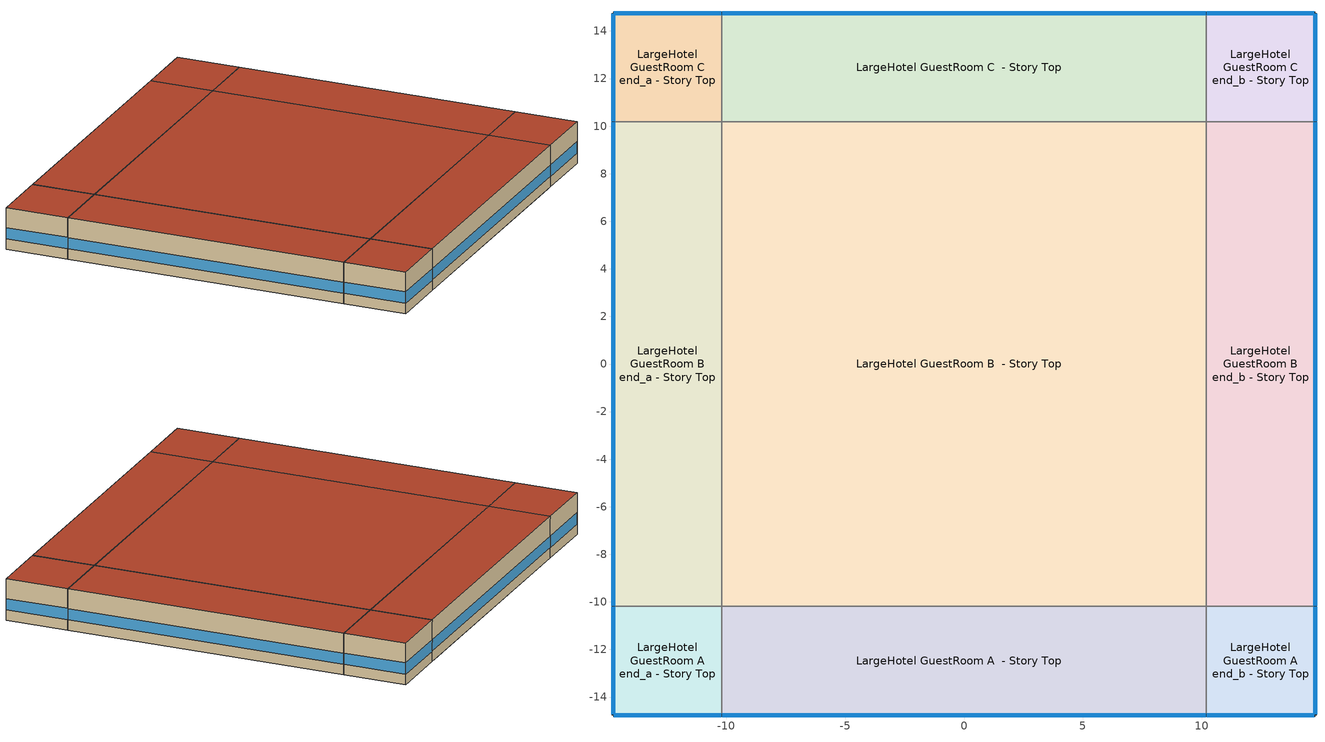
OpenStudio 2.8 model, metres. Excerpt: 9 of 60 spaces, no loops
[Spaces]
LargeHotel GuestRoom A end_a - Story Top
 floor to LargeHotel GuestRoom A end_a - Story Mid2: -14.76,-14.76 -14.76,-10.18 -10.18,-10.18 -10.18,-14.76 z9.14
 wall outside (Typical Insulated Exterior Mass Wall R-9.62): -14.76,-10.18 -14.76,-14.76 -10.18,-14.76 z9.14:12.19
 wall to LargeHotel GuestRoom B end_a - Story Top: -10.18,-10.18 -14.76,-10.18 z9.14:12.19
 wall to LargeHotel GuestRoom A  - Story Top: -10.18,-14.76 -10.18,-10.18 z9.14:12.19
 window (U 0.65 SHGC 0.25 Dbl Ref-C-H Clr 6mm/6mm Air): -14.76,-10.21 -14.76,-14.73 / -14.73,-14.76 -10.21,-14.76 z9.91:10.74
 roof outside (Typical IEAD Roof - Highly Reflective R-20.83): -10.18,-14.76 -10.18,-10.18 -14.76,-10.18 -14.76,-14.76 z12.19
LargeHotel GuestRoom B end_a - Story Top
 floor to LargeHotel GuestRoom B end_a - Story Mid2: -14.76,-10.18 -14.76,10.18 -10.18,10.18 -10.18,-10.18 z9.14
 wall outside (Typical Insulated Exterior Mass Wall R-9.62): -14.76,10.18 -14.76,-10.18 z9.14:12.19
 wall to LargeHotel GuestRoom C end_a - Story Top: -10.18,10.18 -14.76,10.18 z9.14:12.19
 wall to LargeHotel GuestRoom B  - Story Top: -10.18,-10.18 -10.18,10.18 z9.14:12.19
 window (U 0.65 SHGC 0.25 Dbl Ref-C-H Clr 6mm/6mm Air): -14.76,10.16 -14.76,-10.16 z9.91:10.73
 roof outside (Typical IEAD Roof - Highly Reflective R-20.83): -10.18,-10.18 -10.18,10.18 -14.76,10.18 -14.76,-10.18 z12.19
LargeHotel GuestRoom C end_a - Story Top
 floor to LargeHotel GuestRoom C end_a - Story Mid2: -14.76,10.18 -14.76,14.76 -10.18,14.76 -10.18,10.18 z9.14
 wall outside (Typical Insulated Exterior Mass Wall R-9.62): -10.18,14.76 -14.76,14.76 -14.76,10.18 z9.14:12.19
 wall to LargeHotel GuestRoom C  - Story Top: -10.18,10.18 -10.18,14.76 z9.14:12.19
 window (U 0.65 SHGC 0.25 Dbl Ref-C-H Clr 6mm/6mm Air): -14.76,14.73 -14.76,10.21 / -10.21,14.76 -14.73,14.76 z9.91:10.74
 roof outside (Typical IEAD Roof - Highly Reflective R-20.83): -10.18,10.18 -10.18,14.76 -14.76,14.76 -14.76,10.18 z12.19
LargeHotel GuestRoom A  - Story Top
 floor to LargeHotel Corridor A  - Story Mid2: 10.18,-10.18 10.18,-14.76 9.77,-14.76 9.77,-10.18 z9.14
 floor to LargeHotel GuestRoom A  - Story Mid2: 9.77,-10.18 9.77,-14.76 -10.18,-14.76 -10.18,-10.18 z9.14
 wall outside (Typical Insulated Exterior Mass Wall R-9.62): -10.18,-14.76 10.18,-14.76 z9.14:12.19
 wall to LargeHotel GuestRoom B  - Story Top: 10.18,-10.18 -10.18,-10.18 z9.14:12.19
 wall to LargeHotel GuestRoom A end_b - Story Top: 10.18,-14.76 10.18,-10.18 z9.14:12.19
 window (U 0.65 SHGC 0.25 Dbl Ref-C-H Clr 6mm/6mm Air): -10.16,-14.76 10.16,-14.76 z9.91:10.73
 roof outside (Typical IEAD Roof - Highly Reflective R-20.83): 10.18,-14.76 10.18,-10.18 -10.18,-10.18 -10.18,-14.76 z12.19
LargeHotel GuestRoom B  - Story Top
 floor to LargeHotel Corridor B  - Story Mid2: 10.18,10.18 10.18,-10.18 9.77,-10.18 9.77,10.18 z9.14
 floor to LargeHotel GuestRoom B  - Story Mid2: 9.77,10.18 9.77,-10.18 -10.18,-10.18 -10.18,10.18 z9.14
 wall to LargeHotel GuestRoom C  - Story Top: 10.18,10.18 -10.18,10.18 z9.14:12.19
 wall to LargeHotel GuestRoom B end_b - Story Top: 10.18,-10.18 10.18,10.18 z9.14:12.19
 roof outside (Typical IEAD Roof - Highly Reflective R-20.83): 10.18,-10.18 10.18,10.18 -10.18,10.18 -10.18,-10.18 z12.19
LargeHotel GuestRoom C  - Story Top
 floor to LargeHotel Corridor C  - Story Mid2: 10.18,14.76 10.18,10.18 9.77,10.18 9.77,14.76 z9.14
 floor to LargeHotel GuestRoom C  - Story Mid2: 9.77,14.76 9.77,10.18 -10.18,10.18 -10.18,14.76 z9.14
 wall outside (Typical Insulated Exterior Mass Wall R-9.62): 10.18,14.76 -10.18,14.76 z9.14:12.19
 wall to LargeHotel GuestRoom C end_b - Story Top: 10.18,10.18 10.18,14.76 z9.14:12.19
 window (U 0.65 SHGC 0.25 Dbl Ref-C-H Clr 6mm/6mm Air): 10.16,14.76 -10.16,14.76 z9.91:10.73
 roof outside (Typical IEAD Roof - Highly Reflective R-20.83): 10.18,10.18 10.18,14.76 -10.18,14.76 -10.18,10.18 z12.19
LargeHotel GuestRoom A end_b - Story Top
 floor to LargeHotel Corridor A  - Story Mid2: 14.76,-10.18 14.76,-14.76 10.18,-14.76 10.18,-10.18 z9.14
 wall outside (Typical Insulated Exterior Mass Wall R-9.62): 10.18,-14.76 14.76,-14.76 14.76,-10.18 z9.14:12.19
 wall to LargeHotel GuestRoom B end_b - Story Top: 14.76,-10.18 10.18,-10.18 z9.14:12.19
 window (U 0.65 SHGC 0.25 Dbl Ref-C-H Clr 6mm/6mm Air): 14.76,-14.73 14.76,-10.21 / 10.21,-14.76 14.73,-14.76 z9.91:10.74
 roof outside (Typical IEAD Roof - Highly Reflective R-20.83): 14.76,-14.76 14.76,-10.18 10.18,-10.18 10.18,-14.76 z12.19
LargeHotel GuestRoom B end_b - Story Top
 floor to LargeHotel Corridor B  - Story Mid2: 14.76,10.18 14.76,-10.18 10.18,-10.18 10.18,10.18 z9.14
 wall outside (Typical Insulated Exterior Mass Wall R-9.62): 14.76,-10.18 14.76,10.18 z9.14:12.19
 wall to LargeHotel GuestRoom C end_b - Story Top: 14.76,10.18 10.18,10.18 z9.14:12.19
 window (U 0.65 SHGC 0.25 Dbl Ref-C-H Clr 6mm/6mm Air): 14.76,-10.16 14.76,10.16 z9.91:10.73
 roof outside (Typical IEAD Roof - Highly Reflective R-20.83): 14.76,-10.18 14.76,10.18 10.18,10.18 10.18,-10.18 z12.19
LargeHotel GuestRoom C end_b - Story Top
 floor to LargeHotel Corridor C  - Story Mid2: 14.76,14.76 14.76,10.18 10.18,10.18 10.18,14.76 z9.14
 wall outside (Typical Insulated Exterior Mass Wall R-9.62): 14.76,10.18 14.76,14.76 10.18,14.76 z9.14:12.19
 window (U 0.65 SHGC 0.25 Dbl Ref-C-H Clr 6mm/6mm Air): 14.76,10.21 14.76,14.73 / 14.73,14.76 10.21,14.76 z9.91:10.74
 roof outside (Typical IEAD Roof - Highly Reflective R-20.83): 14.76,10.18 14.76,14.76 10.18,14.76 10.18,10.18 z12.19
[Site]
Robins Afb_GA_USA: Latitude {deg}=32.63; Longitude {deg}=-83.6; Time Zone {hr}=-5; Elevation {m}=90; Terrain=City
[Site:WaterMainsTemperature]
Calculation Method=Correlation; Annual Average Outdoor Air Temperature {C}=18.825; Maximum Difference In Monthly Average Outdoor Air Temperatures {deltaC}=17.5
[SizingPeriod:DesignDay] Barometric Pressure {Pa}=100248; Sky Clearness=0; Rain Indicator=0; Snow Indicator=0; Day of Month=21; Daylight Saving Time Indicator=0; Dry-Bulb Temperature Range Modifier Type=DefaultMultipliers
Name | Maximum Dry-Bulb Temperature {C} | Daily Dry-Bulb Temperature Range {deltaC} | Humidity Indicating Conditions at Maximum Dry-Bulb | Wind Speed {m/s} | Wind Direction {deg} | Month | Day Type | Humidity Indicating Type | Solar Model Indicator | ASHRAE Taub | ASHRAE Taud
Robins Afb Ann Clg .4% Condns DB=>MWB 1 | 36.1 | 11.3 | 24.2 | 3.4 | 320 | 7 | SummerDesignDay | Wetbulb | ASHRAETau | 0.44 | 2.223
Robins Afb Ann Clg .4% Condns WB=>MDB 1 | 32.4 | 11.3 | 26.3 | 3.4 | 320 | 7 | SummerDesignDay | Wetbulb | ASHRAETau | 0.44 | 2.223
Robins Afb Ann Clg 1% Condns DB=>MWB 1 | 34.8 | 11.3 | 24.1 | 3.4 | 320 | 7 | SummerDesignDay | Wetbulb | ASHRAETau | 0.44 | 2.223
Robins Afb Ann Clg 2% Condns DP=>MDB 1 | 27.2 | 11.3 | 23.8 | 3.4 | 320 | 7 | SummerDesignDay | Dewpoint | ASHRAETau | 0.44 | 2.223
Robins Afb Ann Htg 99% Condns DB 1 | -2.3 | 0 | -2.3 | 2.2 | 330 | 1 | WinterDesignDay | Wetbulb | ASHRAEClearSky
Robins Afb Ann Htg 99.6% Condns DB 1 | -3.9 | 0 | -3.9 | 2.2 | 330 | 1 | WinterDesignDay | Wetbulb | ASHRAEClearSky
Robins Afb Ann Htg Wind 99% Condns WS=>MCDB 1 | 9.5 | 0 | 9.5 | 9.1 | 330 | 1 | WinterDesignDay | Wetbulb | ASHRAEClearSky
Robins Afb April .4% Condns DB=>MCWB 1 | 32.3 | 13.7 | 20.6 | 3.4 | 320 | 4 | SummerDesignDay | Wetbulb | ASHRAETau | 0.389 | 2.319
Robins Afb April .4% Condns WB=>MCDB 1 | 28.8 | 13.7 | 22 | 3.4 | 320 | 4 | SummerDesignDay | Wetbulb | ASHRAETau | 0.389 | 2.319
Robins Afb August .4% Condns DB=>MCWB 1 | 37.7 | 10.9 | 25.2 | 3.4 | 320 | 8 | SummerDesignDay | Wetbulb | ASHRAETau | 0.428 | 2.288
Robins Afb August .4% Condns WB=>MCDB 1 | 33.4 | 10.9 | 27.3 | 3.4 | 320 | 8 | SummerDesignDay | Wetbulb | ASHRAETau | 0.428 | 2.288
Robins Afb December .4% Condns DB=>MCWB 1 | 25.9 | 12.7 | 19.1 | 3.4 | 320 | 12 | SummerDesignDay | Wetbulb | ASHRAETau | 0.343 | 2.612
Robins Afb December .4% Condns WB=>MCDB 1 | 22.8 | 12.7 | 20.8 | 3.4 | 320 | 12 | SummerDesignDay | Wetbulb | ASHRAETau | 0.343 | 2.612
Robins Afb February .4% Condns DB=>MCWB 1 | 24.9 | 13 | 16.4 | 3.4 | 320 | 2 | SummerDesignDay | Wetbulb | ASHRAETau | 0.335 | 2.583
Robins Afb February .4% Condns WB=>MCDB 1 | 22.5 | 13 | 19.5 | 3.4 | 320 | 2 | SummerDesignDay | Wetbulb | ASHRAETau | 0.335 | 2.583
Robins Afb January .4% Condns DB=>MCWB 1 | 23.7 | 12.2 | 18.1 | 3.4 | 320 | 1 | SummerDesignDay | Wetbulb | ASHRAETau | 0.342 | 2.608
Robins Afb January .4% Condns WB=>MCDB 1 | 22.1 | 12.2 | 19.5 | 3.4 | 320 | 1 | SummerDesignDay | Wetbulb | ASHRAETau | 0.342 | 2.608
Robins Afb July .4% Condns DB=>MCWB 1 | 37.5 | 11.3 | 24 | 3.4 | 320 | 7 | SummerDesignDay | Wetbulb | ASHRAETau | 0.44 | 2.223
Robins Afb July .4% Condns WB=>MCDB 1 | 33 | 11.3 | 27.2 | 3.4 | 320 | 7 | SummerDesignDay | Wetbulb | ASHRAETau | 0.44 | 2.223
Robins Afb June .4% Condns DB=>MCWB 1 | 36.4 | 11.8 | 23.7 | 3.4 | 320 | 6 | SummerDesignDay | Wetbulb | ASHRAETau | 0.408 | 2.286
Robins Afb June .4% Condns WB=>MCDB 1 | 33.2 | 11.8 | 26.6 | 3.4 | 320 | 6 | SummerDesignDay | Wetbulb | ASHRAETau | 0.408 | 2.286
Robins Afb March .4% Condns DB=>MCWB 1 | 28.9 | 13.4 | 18.9 | 3.4 | 320 | 3 | SummerDesignDay | Wetbulb | ASHRAETau | 0.361 | 2.471
Robins Afb March .4% Condns WB=>MCDB 1 | 24.6 | 13.4 | 21.2 | 3.4 | 320 | 3 | SummerDesignDay | Wetbulb | ASHRAETau | 0.361 | 2.471
Robins Afb May .4% Condns DB=>MCWB 1 | 34.2 | 13.3 | 21.9 | 3.4 | 320 | 5 | SummerDesignDay | Wetbulb | ASHRAETau | 0.381 | 2.339
Robins Afb May .4% Condns WB=>MCDB 1 | 29.8 | 13.3 | 24.3 | 3.4 | 320 | 5 | SummerDesignDay | Wetbulb | ASHRAETau | 0.381 | 2.339
Robins Afb November .4% Condns DB=>MCWB 1 | 28 | 13.7 | 20.6 | 3.4 | 320 | 11 | SummerDesignDay | Wetbulb | ASHRAETau | 0.361 | 2.545
Robins Afb November .4% Condns WB=>MCDB 1 | 26 | 13.7 | 22.5 | 3.4 | 320 | 11 | SummerDesignDay | Wetbulb | ASHRAETau | 0.361 | 2.545
Robins Afb October .4% Condns DB=>MCWB 1 | 31.1 | 12 | 22.6 | 3.4 | 320 | 10 | SummerDesignDay | Wetbulb | ASHRAETau | 0.365 | 2.513
Robins Afb October .4% Condns WB=>MCDB 1 | 27.5 | 12 | 24.5 | 3.4 | 320 | 10 | SummerDesignDay | Wetbulb | ASHRAETau | 0.365 | 2.513
Robins Afb September .4% Condns DB=>MCWB 1 | 34.1 | 10.8 | 23.7 | 3.4 | 320 | 9 | SummerDesignDay | Wetbulb | ASHRAETau | 0.396 | 2.425
Robins Afb September .4% Condns WB=>MCDB 1 | 30.1 | 10.8 | 25.8 | 3.4 | 320 | 9 | SummerDesignDay | Wetbulb | ASHRAETau | 0.396 | 2.425
[ClimateZones]
Climate Zone Institution Name 1=ASHRAE; Climate Zone Document Name 1=ANSI/ASHRAE Standard 169; Climate Zone Document Year 1=2006; Climate Zone Value 1=ASHRAE 169-2013-3A
[Building]
ComStock 90.1-2004|LargeHotel: North Axis {deg}=180; Default Construction Set=Res ComStock 90.1-2004 - LrgHotel - ASHRAE 169-2013-3A; Default Schedule Set=Building Default Schedule Set; Standards Building Type=LargeHotel
[Site:GroundTemperature:BuildingSurface]
20.34, 20.35, 20.5, 20.62, 20.73, 20.86, 20.94, 20.98, 20.93, 20.79, 20.64, 20.49
[DefaultConstructionSet]
Res ComStock 90.1-2004 - LrgHotel - ASHRAE 169-2013-3A: Default Exterior Surface Constructions=Default Surface Constructions 1; Default Interior Surface Constructions=Default Surface Constructions 2; Default Ground Contact Surface Constructions=Default Surface Constructions 3; Default Exterior SubSurface Constructions=Default Sub Surface Constructions 1; Default Interior SubSurface Constructions=Default Sub Surface Constructions 2; Interior Partition Construction=Typical Interior Partition
[DefaultSurfaceConstructions]
Name | Floor Construction | Wall Construction | Roof Ceiling Construction
Default Surface Constructions 1 | Typical Insulated Exterior Mass Floor R-9.35 | Typical Insulated Exterior Mass Wall R-6.62 | Typical IEAD Roof R-15.87
Default Surface Constructions 2 | LargeHotel Interior Floor | LargeHotel Interior Wall | LargeHotel Interior Ceiling
Default Surface Constructions 3 | Typical Insulated Carpeted 6in Slab Floor | Typical Insulated Basement Mass Wall
[Construction]
Typical Insulated Exterior Mass Floor R-9.35: Typical Insulation R-6.78, 4 in. Normalweight Concrete Floor, Typical Carpet Pad
Typical Insulated Exterior Mass Wall R-6.62: 1IN Stucco, 8IN CONCRETE HW RefBldg, Typical Insulation R-4.23, 1/2IN Gypsum
Typical IEAD Roof R-15.87: Roof Membrane, Typical Insulation R-14.76, Metal Roof Surface
LargeHotel Interior Floor: G01 13mm gypsum board, Nonres_Floor_Insulation, 100mm Normalweight concrete floor, CP02 CARPET PAD
LargeHotel Interior Wall: G01 13mm gypsum board, G01 13mm gypsum board
LargeHotel Interior Ceiling: CP02 CARPET PAD, 100mm Normalweight concrete floor, Nonres_Floor_Insulation, G01 13mm gypsum board
Typical Insulated Carpeted 6in Slab Floor: 6 in. Normalweight Concrete Floor, Typical Carpet Pad
Typical Insulated Basement Mass Wall: 8 in. Concrete Block Basement Wall
U 0.57 SHGC 0.39 Dbl Ref-D Clr 6mm/6mm Air: REF D CLEAR 6MM, AIR 6MM, CLEAR 6MM
Typical Insulated Metal Door R-1.43: F08 Metal surface, Typical Insulation R-0.58
Typical Overhead Door R-0.86: Typical Insulation R-0.01
U 1.17 SHGC 0.39 Simple Glazing Skylight U-1.17 SHGC 0.0: U 1.17 SHGC 0.39 Simple Glazing U-1.17 SHGC 0.0
Typical Interior Window: Clear 3mm
Typical Interior Door; Typical Interior Partition: G05 25mm wood
InteriorFurnishings: Std Wood 6inch
Typical Insulated Exterior Mass Wall R-9.62: 1IN Stucco, 8IN CONCRETE HW RefBldg, Typical Insulation R-7.23, 1/2IN Gypsum
Typical IEAD Roof - Highly Reflective R-20.83: Roof Membrane - Highly Reflective, Typical Insulation R-19.72, Metal Roof Surface
U 0.65 SHGC 0.25 Dbl Ref-C-H Clr 6mm/6mm Air: REF C CLEAR HI 6MM, AIR 6MM, CLEAR 6MM
[Material:NoMass] Roughness=Smooth; Thermal Absorptance=0.9; Solar Absorptance=0.7
Name | Thermal Resistance {m2-K/W} | Visible Absorptance
Typical Insulation R-6.78 | 1.19347 | 0.7
Typical Carpet Pad; CP02 CARPET PAD | 0.21648 | 0.8
Typical Insulation R-4.23 | 0.745657 | 0.7
Typical Insulation R-14.76 | 2.59864 | 0.7
Nonres_Floor_Insulation | 2.88292 | 0.7
Typical Insulation R-0.58 | 0.101875 | 0.7
Typical Insulation R-0.01 | 0.001 | 0.7
Typical Insulation R-7.23 | 1.27273 | 0.7
Typical Insulation R-19.72 | 3.4722 | 0.7
[Material]
Name | Roughness | Thickness {m} | Conductivity {W/m-K} | Density {kg/m3} | Specific Heat {J/kg-K} | Thermal Absorptance | Solar Absorptance | Visible Absorptance
4 in. Normalweight Concrete Floor | MediumRough | 0.1016 | 2.31 | 2322 | 832 | 0.9 | 0.7 | 0.7
1IN Stucco | Smooth | 0.0253 | 0.6918 | 1858 | 837 | 0.9 | 0.7 | 0.92
8IN CONCRETE HW RefBldg | Rough | 0.2032 | 1.311 | 2240 | 836.8 | 0.9 | 0.7 | 0.7
1/2IN Gypsum | Smooth | 0.0127 | 0.16 | 784.9 | 830 | 0.9 | 0.4 | 0.4
Roof Membrane | VeryRough | 0.0095 | 0.16 | 1121.29 | 1460 | 0.9 | 0.7 | 0.7
Metal Roof Surface; F08 Metal surface | Smooth | 0.0008 | 45.28 | 7824 | 500 | 0.9 | 0.7 | 0.7
G01 13mm gypsum board | Smooth | 0.0127 | 0.160031 | 800.001 | 1090.73 | 0.9 | 0.7 | 0.5
100mm Normalweight concrete floor | MediumRough | 0.1016 | 2.31045 | 2322 | 832.557 |  | 0 | 0
6 in. Normalweight Concrete Floor | MediumRough | 0.1524 | 2.31 | 2322 | 832 | 0.9 | 0.7 | 0.7
8 in. Concrete Block Basement Wall | MediumRough | 0.2032 | 1.326 | 1842 | 912 | 0.9 | 0.7 | 0.7
G05 25mm wood | MediumSmooth | 0.0254 | 0.15 | 608 | 1630 | 0.9 | 0.5 | 0.5
Std Wood 6inch | MediumSmooth | 0.15 | 0.12 | 540 | 1210 | 0.9 | 0.7 | 0.7
Roof Membrane - Highly Reflective | VeryRough | 0.0095 | 0.16 | 1121.29 | 1460 | 0.75 | 0.45 | 0.7
[DefaultSubSurfaceConstructions]
Name | Fixed Window Construction | Operable Window Construction | Door Construction | Glass Door Construction | Overhead Door Construction | Skylight Construction | Tubular Daylight Dome Construction | Tubular Daylight Diffuser Construction
Default Sub Surface Constructions 1 | U 0.57 SHGC 0.39 Dbl Ref-D Clr 6mm/6mm Air | U 0.57 SHGC 0.39 Dbl Ref-D Clr 6mm/6mm Air | Typical Insulated Metal Door R-1.43 | U 0.57 SHGC 0.39 Dbl Ref-D Clr 6mm/6mm Air | Typical Overhead Door R-0.86 | U 1.17 SHGC 0.39 Simple Glazing Skylight U-1.17 SHGC 0.0 | Typical Interior Window | Typical Interior Window
Default Sub Surface Constructions 2 | Typical Interior Window | Typical Interior Window | Typical Interior Door
[WindowMaterial:Glazing] Optical Data Type=SpectralAverage; Infrared Transmittance at Normal Incidence=0; Front Side Infrared Hemispherical Emissivity=0.84; Conductivity {W/m-K}=0.9; Dirt Correction Factor for Solar and Visible Transmittance=1; Solar Diffusing=No
Name | Thickness {m} | Solar Transmittance at Normal Incidence | Front Side Solar Reflectance at Normal Incidence | Back Side Solar Reflectance at Normal Incidence | Visible Transmittance at Normal Incidence | Front Side Visible Reflectance at Normal Incidence | Back Side Visible Reflectance at Normal Incidence | Back Side Infrared Hemispherical Emissivity
REF D CLEAR 6MM | 0.006 | 0.429 | 0.308 | 0.379 | 0.334 | 0.453 | 0.505 | 0.82
CLEAR 6MM | 0.006 | 0.775 | 0.071 | 0.071 | 0.881 | 0.08 | 0.08 | 0.84
Clear 3mm | 0.003 | 0.837 | 0.075 | 0.075 | 0.898 | 0.081 | 0.081 | 0.84
REF C CLEAR HI 6MM | 0.006 | 0.2 | 0.16 | 0.39 | 0.22 | 0.17 | 0.35 | 0.55
[WindowMaterial:Gas]
AIR 6MM: Gas Type=Air; Thickness {m}=0.0063
[WindowMaterial:SimpleGlazingSystem]
U 1.17 SHGC 0.39 Simple Glazing U-1.17 SHGC 0.0: U-Factor {W/m2-K}=6.64357; Solar Heat Gain Coefficient=0.39; Visible Transmittance=0.23
[SpaceType]
LargeHotel GuestRoom - ComStock 90.1-2004: Default Schedule Set=LargeHotel GuestRoom Schedule Set; Design Specification Outdoor Air Object=LargeHotel GuestRoom Ventilation; Standards Building Type=LargeHotel; Standards Space Type=GuestRoom
[BuildingStory]
Story Top: Nominal Z Coordinate {m}=9.144; Nominal Floor to Floor Height {m}=3.048
[Space] Space Type=LargeHotel GuestRoom - ComStock 90.1-2004; Building Story=Story Top
Name | Thermal Zone
LargeHotel GuestRoom A end_a - Story Top | Zone LargeHotel GuestRoom A end_a - Story Top
LargeHotel GuestRoom B end_a - Story Top | Zone LargeHotel GuestRoom B end_a - Story Top
LargeHotel GuestRoom C end_a - Story Top | Zone LargeHotel GuestRoom C end_a - Story Top
LargeHotel GuestRoom A  - Story Top | Zone LargeHotel GuestRoom A  - Story Top
LargeHotel GuestRoom B  - Story Top | Zone LargeHotel GuestRoom B  - Story Top
LargeHotel GuestRoom C  - Story Top | Zone LargeHotel GuestRoom C  - Story Top
LargeHotel GuestRoom A end_b - Story Top | Zone LargeHotel GuestRoom A end_b - Story Top
LargeHotel GuestRoom B end_b - Story Top | Zone LargeHotel GuestRoom B end_b - Story Top
LargeHotel GuestRoom C end_b - Story Top | Zone LargeHotel GuestRoom C end_b - Story Top
[ThermalZone] Multiplier=1; Use Ideal Air Loads=No
Name | Thermostat
Zone LargeHotel GuestRoom A end_a - Story Top | LargeHotel GuestRoom - ComStock 90.1-2004 Thermostat 7
Zone LargeHotel GuestRoom B end_a - Story Top | LargeHotel GuestRoom - ComStock 90.1-2004 Thermostat 6
Zone LargeHotel GuestRoom C end_a - Story Top | LargeHotel GuestRoom - ComStock 90.1-2004 Thermostat 5
Zone LargeHotel GuestRoom A  - Story Top | LargeHotel GuestRoom - ComStock 90.1-2004 Thermostat 4
Zone LargeHotel GuestRoom B  - Story Top | LargeHotel GuestRoom - ComStock 90.1-2004 Thermostat 3
Zone LargeHotel GuestRoom C  - Story Top | LargeHotel GuestRoom - ComStock 90.1-2004 Thermostat 11
Zone LargeHotel GuestRoom A end_b - Story Top | LargeHotel GuestRoom - ComStock 90.1-2004 Thermostat 2
Zone LargeHotel GuestRoom B end_b - Story Top | LargeHotel GuestRoom - ComStock 90.1-2004 Thermostat 1
Zone LargeHotel GuestRoom C end_b - Story Top | LargeHotel GuestRoom - ComStock 90.1-2004 Thermostat
[People:Definition]
LargeHotel GuestRoom People Definition: Number of People Calculation Method=People/Area; People per Space Floor Area {person/m2}=0.0384272; Fraction Radiant=0.3
[People]
LargeHotel GuestRoom People: People Definition=LargeHotel GuestRoom People Definition; Space or SpaceType=LargeHotel GuestRoom - ComStock 90.1-2004; Work Efficiency Schedule=Work Efficiency Schedule; Clothing Insulation Schedule=Clothing Schedule; Air Velocity Schedule=Air Velocity Schedule; Multiplier=1
[Lights:Definition]
LargeHotel GuestRoom Lights Definition: Design Level Calculation Method=Watts/Area; Watts per Space Floor Area {W/m2}=11.8403; Fraction Radiant=0.7; Fraction Visible=0.2; Return Air Fraction=0
[Lights]
LargeHotel GuestRoom Lights: Lights Definition=LargeHotel GuestRoom Lights Definition; Space or SpaceType=LargeHotel GuestRoom - ComStock 90.1-2004; Fraction Replaceable=1
[ElectricEquipment:Definition]
LargeHotel GuestRoom Elec Equip Definition: Design Level Calculation Method=Watts/Area; Watts per Space Floor Area {W/m2}=6.74897; Fraction Latent=0; Fraction Radiant=0.5; Fraction Lost=0
[ElectricEquipment]
LargeHotel GuestRoom Elec Equip: Electric Equipment Definition=LargeHotel GuestRoom Elec Equip Definition; Space or SpaceType=LargeHotel GuestRoom - ComStock 90.1-2004
[DesignSpecification:OutdoorAir]
LargeHotel GuestRoom Ventilation: Outdoor Air Method=Sum; Outdoor Air Flow per Person {m3/s-person}=0; Outdoor Air Flow per Floor Area {m3/s-m2}=0.000272034; Outdoor Air Flow Rate {m3/s}=0; Outdoor Air Flow Air Changes per Hour {1/hr}=0
[DefaultScheduleSet]
Name | Number of People Schedule | People Activity Level Schedule | Lighting Schedule | Electric Equipment Schedule | Infiltration Schedule | Hours of Operation Schedule
LargeHotel GuestRoom Schedule Set | HotelLarge GuestRoom_Occ_Sch | HotelLarge ACTIVITY_SCH | HotelLarge BLDG_LIGHT_GUESTROOM_SCH | HotelLarge GuestRoom_Eqp_Sch_Base | HotelLarge INFIL_SCH
Building Default Schedule Set |  |  |  |  |  | Building Hours of Operation NonResidential
[SpaceInfiltration:DesignFlowRate] Schedule=Always On Discrete; Design Flow Rate Calculation Method=Flow/ExteriorArea; Constant Term Coefficient=0; Temperature Term Coefficient=0; Velocity Term Coefficient=0.224; Velocity Squared Term Coefficient=0
Name | Space or SpaceType | Flow per Exterior Surface Area {m3/s-m2}
LargeHotel GuestRoom A  - Story Top Infiltration | LargeHotel GuestRoom A  - Story Top | 0.000410093
LargeHotel GuestRoom A end_a - Story Top Infiltration | LargeHotel GuestRoom A end_a - Story Top | 0.000585847
LargeHotel GuestRoom A end_b - Story Top Infiltration | LargeHotel GuestRoom A end_b - Story Top | 0.000585847
LargeHotel GuestRoom B end_a - Story Top Infiltration | LargeHotel GuestRoom B end_a - Story Top | 0.000410093
LargeHotel GuestRoom B end_b - Story Top Infiltration | LargeHotel GuestRoom B end_b - Story Top | 0.000410093
LargeHotel GuestRoom C  - Story Top Infiltration | LargeHotel GuestRoom C  - Story Top | 0.000410093
LargeHotel GuestRoom C end_a - Story Top Infiltration | LargeHotel GuestRoom C end_a - Story Top | 0.000585847
LargeHotel GuestRoom C end_b - Story Top Infiltration | LargeHotel GuestRoom C end_b - Story Top | 0.000585847
[Exterior:Lights:Definition]
Name | Design Level {W}
Parking Areas and Drives Def (W/ft^2) | 0.15
Building Facades Def (W/ft^2) | 0.2
Main Entries Def (W/ft) | 30
Other Doors Def (W/ft) | 20
Entry Canopies Def (W/ft^2) | 1.25
[Exterior:Lights] Control Option=AstronomicalClock
Name | Exterior Lights Definition | Schedule | Multiplier
Parking Areas and Drives | Parking Areas and Drives Def (W/ft^2) | Always On Discrete | 26958.9
Building Facades | Building Facades Def (W/ft^2) | Schedule Ruleset 1 | 3872.98
Main Entries | Main Entries Def (W/ft) | Always On Discrete | 15
Other Doors | Other Doors Def (W/ft) | Always On Discrete | 8.5125
Entry Canopies | Entry Canopies Def (W/ft^2) | Always On Discrete | 1620
[EnergyManagementSystem:Sensor]
Name | Output Variable or Output Meter Index Key | Output Variable or Output Meter
Mains_Water_Temp_Sen | Environment | Site Mains Water Temperature
Ground_HX_Inlet_Temp_Sensor | Ground HX Loop Supply Inlet Node | System Node Temperature
[EnergyManagementSystem:Actuator] Actuated Component Type=Schedule:Constant; Actuated Component Control Type=Schedule Value
Name | Actuated Component
Mains_Water_Temp_Act | Mains Water Temperature
Ground_HX_Outlet_Temp_Actuator | Ground HX Temp Sch
[EnergyManagementSystem:Program]
Mains_Water_Prg: SET Mains_Water_Temp_Act = Mains_Water_Temp_Sen
Ground_HX_Temperature_Control: SET Tin = Ground_HX_Inlet_Temp_Sensor; SET Tout = 0.6 * Tin + 6.2; SET Ground_HX_Outlet_Temp_Actuator = Tout
[EnergyManagementSystem:ProgramCallingManager]
Mains_Water_Prg_Mgr: BeginTimestepBeforePredictor; Mains_Water_Prg
Ground_HX_Temperature_Control Calling Manager: InsideHVACSystemIterationLoop; Ground_HX_Temperature_Control
[ThermostatSetpoint:DualSetpoint] Heating Setpoint Temperature Schedule=HotelLarge HTGSETP_SCH; Cooling Setpoint Temperature Schedule=HotelLarge CLGSETP_SCH
LargeHotel GuestRoom - ComStock 90.1-2004 Thermostat; LargeHotel GuestRoom - ComStock 90.1-2004 Thermostat 1; LargeHotel GuestRoom - ComStock 90.1-2004 Thermostat 2; LargeHotel GuestRoom - ComStock 90.1-2004 Thermostat 3; LargeHotel GuestRoom - ComStock 90.1-2004 Thermostat 4; LargeHotel GuestRoom - ComStock 90.1-2004 Thermostat 5; LargeHotel GuestRoom - ComStock 90.1-2004 Thermostat 6; LargeHotel GuestRoom - ComStock 90.1-2004 Thermostat 7; LargeHotel GuestRoom - ComStock 90.1-2004 Thermostat 11
[AvailabilityManager:NightCycle] Control Type=CycleOnAny; Thermostat Tolerance {deltaC}=1; Cycling Run Time {s}=3600
Availability Manager Night Cycle 1; Availability Manager Night Cycle 2; Availability Manager Night Cycle 3; Availability Manager Night Cycle 4
[HeatExchanger:AirToAir:SensibleAndLatent] Availability Schedule=Always On Discrete; Nominal Supply Air Flow Rate {m3/s}=autosize; Sensible Effectiveness at 100% Heating Air Flow=0.5; Latent Effectiveness at 100% Heating Air Flow=0.5; Sensible Effectiveness at 75% Heating Air Flow=0.5; Latent Effectiveness at 75% Heating Air Flow=0.5; Sensible Effectiveness at 100% Cooling Air Flow=0.5; Latent Effectiveness at 100% Cooling Air Flow=0.5; Sensible Effectiveness at 75% Cooling Air Flow=0.5; Latent Effectiveness at 75% Cooling Air Flow=0.5; Nominal Electric Power {W}=2314.75; Supply Air Outlet Temperature Control=No; Heat Exchanger Type=Rotary; Frost Control Type=ExhaustOnly; Threshold Temperature {C}=-23.3; Initial Defrost Time Fraction=0.167; Rate of Defrost Time Fraction Increase {1/K}=1.44; Economizer Lockout=Yes
30 Zone DOAS ERV; 30 Zone DOAS ERV 1
[SetpointManager:OutdoorAirPretreat] Minimum Setpoint Temperature {C}=-99; Maximum Setpoint Temperature {C}=99; Minimum Setpoint Humidity Ratio {kgWater/kgDryAir}=1e-05; Maximum Setpoint Humidity Ratio {kgWater/kgDryAir}=1
Setpoint Manager Outdoor Air Pretreat 1; Setpoint Manager Outdoor Air Pretreat 2
[InternalMass:Definition]
Internal Mass Definition 1: Construction=InteriorFurnishings; Design Level Calculation Method=SurfaceArea/Area; Surface Area per Space Floor Area=2
[InternalMass] Internal Mass Definition=Internal Mass Definition 1; Multiplier=1
Name | Space or SpaceType
LargeHotel GuestRoom C end_b - Story Top Mass | LargeHotel GuestRoom C end_b - Story Top
LargeHotel GuestRoom B end_b - Story Top Mass | LargeHotel GuestRoom B end_b - Story Top
LargeHotel GuestRoom A end_b - Story Top Mass | LargeHotel GuestRoom A end_b - Story Top
LargeHotel GuestRoom B  - Story Top Mass | LargeHotel GuestRoom B  - Story Top
LargeHotel GuestRoom A  - Story Top Mass | LargeHotel GuestRoom A  - Story Top
LargeHotel GuestRoom C end_a - Story Top Mass | LargeHotel GuestRoom C end_a - Story Top
LargeHotel GuestRoom B end_a - Story Top Mass | LargeHotel GuestRoom B end_a - Story Top
LargeHotel GuestRoom A end_a - Story Top Mass | LargeHotel GuestRoom A end_a - Story Top
LargeHotel GuestRoom C  - Story Top Mass | LargeHotel GuestRoom C  - Story Top
[Schedule:Ruleset]
Name | Default Day Schedule | Summer Design Day Schedule | Winter Design Day Schedule
Clothing Schedule | Clothing Schedule Default Winter Clothes
Air Velocity Schedule | Air Velocity Schedule Default
Work Efficiency Schedule | Work Efficiency Schedule Default
HotelLarge ACTIVITY_SCH | HotelLarge ACTIVITY_SCH Default | HotelLarge ACTIVITY_SCH Summer Design Day | HotelLarge ACTIVITY_SCH Winter Design Day
HotelLarge INFIL_SCH | HotelLarge INFIL_SCH Default | HotelLarge INFIL_SCH Summer Design Day | HotelLarge INFIL_SCH Winter Design Day
HotelLarge GuestRoom_Occ_Sch | HotelLarge GuestRoom_Occ_Sch Default | HotelLarge GuestRoom_Occ_Sch Summer Design Day | HotelLarge GuestRoom_Occ_Sch Winter Design Day
HotelLarge BLDG_LIGHT_GUESTROOM_SCH | HotelLarge BLDG_LIGHT_GUESTROOM_SCH Default | HotelLarge BLDG_LIGHT_GUESTROOM_SCH Summer Design Day | HotelLarge BLDG_LIGHT_GUESTROOM_SCH Winter Design Day
HotelLarge GuestRoom_Eqp_Sch_Base | HotelLarge GuestRoom_Eqp_Sch_Base Default | HotelLarge GuestRoom_Eqp_Sch_Base Summer Design Day | HotelLarge GuestRoom_Eqp_Sch_Base Winter Design Day
Schedule Ruleset 1 | Schedule Day 33
HotelLarge HTGSETP_SCH | HotelLarge HTGSETP_SCH Default | HotelLarge HTGSETP_SCH Summer Design Day | HotelLarge HTGSETP_SCH Winter Design Day
HotelLarge CLGSETP_SCH | HotelLarge CLGSETP_SCH Default | HotelLarge CLGSETP_SCH Summer Design Day | HotelLarge CLGSETP_SCH Winter Design Day
Building Hours of Operation NonResidential | Building Hours of Operation NonResidential Default | Building Hours of Operation NonResidential Summer Design Day | Building Hours of Operation NonResidential Winter Design Day
[Schedule:Day]
Clothing Schedule Default Winter Clothes; HotelLarge INFIL_SCH Default; HotelLarge INFIL_SCH Winter Design Day; HotelLarge INFIL_SCH Summer Design Day; HotelLarge GuestRoom_Occ_Sch Summer Design Day; HotelLarge BLDG_LIGHT_GUESTROOM_SCH Summer Design Day; HotelLarge GuestRoom_Eqp_Sch_Base Summer Design Day; Building Hours of Operation NonResidential Winter Design Day; Building Hours of Operation NonResidential Summer Design Day: 24, 0, 1
Clothing Schedule Summer Clothes: 24, 0, 0.5
Air Velocity Schedule Default: 24, 0, 0.2
Work Efficiency Schedule Default; HotelLarge GuestRoom_Occ_Sch Winter Design Day; HotelLarge BLDG_LIGHT_GUESTROOM_SCH Winter Design Day; HotelLarge GuestRoom_Eqp_Sch_Base Winter Design Day: 24, 0, 0
HotelLarge ACTIVITY_SCH Default; autogen HotelLarge ACTIVITY_SCH 0_day_sch; autogen HotelLarge ACTIVITY_SCH 1_day_sch: Yes, 24, 0, 120
HotelLarge ACTIVITY_SCH Winter Design Day; HotelLarge ACTIVITY_SCH Summer Design Day: 24, 0, 120
HotelLarge GuestRoom_Occ_Sch Default: Yes, 8, 15, 0.13, 8, 30, 0.1475, 8, 45, 0.165, 9, 0, 0.1825, 9, 15, 0.2, 9, 30, 0.2375, 9, 45, 0.275, 10, 0, 0.3125, 10, 15, 0.35, 11, 11, 0.35, 11, 26, 0.521333, 11, 41, 0.542667, 11, 56, 0.564, 12, 7, 0.58, 12, 22, 0.5975, 12, 37, 0.615, 12, 52, 0.6325, 13, 7, 0.65, 17, 0, 0.65, 17, 15, 0.6125, 17, 30, 0.575, 17, 45, 0.5375, 18, 0, 0.5, 18, 15, 0.445, 18, 30, 0.39, 18, 45, 0.335, 19, 0, 0.28, 19, 30, 0.28, 19, 45, 0.26125, 20, 0, 0.2425, 20, 15, 0.22375, 20, 30, 0.205, 20, 45, 0.18625, 21, 0, 0.1675, 21, 15, 0.14875, 21, 30, 0.13, 24, 0, 0.13
HotelLarge BLDG_LIGHT_GUESTROOM_SCH Default: Yes, 0, 15, 0.395842, 0, 30, 0.403564, 0, 45, 0.411287, 1, 0, 0.41901, 1, 15, 0.426733, 1, 30, 0.434455, 1, 45, 0.442178, 2, 0, 0.449901, 2, 15, 0.457624, 2, 30, 0.465347, 2, 45, 0.473069, 3, 0, 0.480792, 3, 15, 0.488515, 3, 30, 0.496238, 3, 45, 0.50396, 4, 0, 0.511683, 4, 15, 0.519406, 4, 30, 0.527129, 4, 45, 0.534851, 5, 0, 0.542574, 5, 15, 0.550297, 5, 30, 0.55802, 5, 45, 0.565743, 6, 0, 0.573465, 6, 15, 0.581188, 6, 30, 0.588911, 6, 45, 0.596634, 7, 0, 0.604356, 7, 15, 0.612079, 7, 30, 0.619802, 7, 45, 0.627525, 8, 0, 0.635248, 8, 15, 0.64297, 8, 30, 0.650693, 8, 45, 0.658416, 9, 0, 0.666139, 9, 7, 0.67, 9, 22, 0.725, 9, 37, 0.78, 9, 52, 0.835, 10, 7, 0.89, 10, 22, 0.9175, 10, 37, 0.945, 10, 52, 0.9725, 11, 7, 1, 11, 22, 0.9725, 11, 37, 0.945, 11, 52, 0.9175, 12, 7, 0.89, 12, 22, 0.835, 12, 37, 0.78, 12, 52, 0.725, 13, 7, 0.67, 13, 22, 0.585, 13, 37, 0.5, 13, 52, 0.415, 14, 7, 0.33, 14, 22, 0.3025, 14, 37, 0.275, 14, 52, 0.2475, 15, 7, 0.22, 15, 22, 0.2075, 15, 37, 0.195, 15, 52, 0.1825, 16, 7, 0.17, 16, 22, 0.155, 16, 37, 0.14, 16, 52, 0.125, 17, 7, 0.11, 18, 3, 0.11, 18, 18, 0.472, 18, 33, 0.504, 18, 48, 0.536, 19, 0, 0.56, 19, 15, 0.53, 19, 30, 0.5, 19, 45, 0.47, 20, 0, 0.44, 20, 30, 0.44, 20, 45, 0.287723, 21, 0, 0.295446, 21, 15, 0.303168, 21, 30, 0.310891, 21, 45, 0.318614, 22, 0, 0.326337, 22, 15, 0.334059, 22, 30, 0.341782, 22, 45, 0.349505, 23, 0, 0.357228, 23, 15, 0.36495, 23, 30, 0.372673, 23, 45, 0.380396, 24, 0, 0.388119
HotelLarge GuestRoom_Eqp_Sch_Base Default: Yes, 9, 7, 0.51, 9, 22, 0.505, 9, 37, 0.5, 9, 52, 0.495, 10, 7, 0.49, 10, 22, 0.5325, 10, 37, 0.575, 10, 52, 0.6175, 11, 7, 0.66, 11, 22, 0.67, 11, 37, 0.68, 11, 52, 0.69, 12, 7, 0.7, 12, 22, 0.6125, 12, 37, 0.525, 12, 52, 0.4375, 13, 7, 0.35, 13, 22, 0.3125, 13, 37, 0.275, 13, 52, 0.2375, 14, 7, 0.2, 17, 0, 0.2, 17, 15, 0.305, 17, 30, 0.41, 17, 45, 0.515, 18, 0, 0.62, 18, 15, 0.69, 18, 30, 0.76, 18, 45, 0.83, 19, 0, 0.9, 19, 15, 0.7825, 19, 30, 0.665, 19, 45, 0.5475, 20, 0, 0.43, 20, 30, 0.43, 24, 0, 0.51
Schedule Day 33: 6, 0, 0, 24, 0, 1
HotelLarge HTGSETP_SCH Default; autogen HotelLarge HTGSETP_SCH 0_day_sch; autogen HotelLarge HTGSETP_SCH 1_day_sch: Yes, 24, 0, 21
HotelLarge HTGSETP_SCH Winter Design Day; HotelLarge HTGSETP_SCH Summer Design Day: 24, 0, 21
HotelLarge CLGSETP_SCH Default; autogen HotelLarge CLGSETP_SCH 0_day_sch; autogen HotelLarge CLGSETP_SCH 1_day_sch: Yes, 24, 0, 24
HotelLarge CLGSETP_SCH Winter Design Day; HotelLarge CLGSETP_SCH Summer Design Day: 24, 0, 24
Building Hours of Operation NonResidential Default: 6, 45, 0, 21, 30, 1, 24, 0, 0
Building Hours of Operation NonResidential Saturday; Building Hours of Operation NonResidential Sunday: 6, 45, 0, 22, 30, 1, 24, 0, 0
HotelLarge BLDG_LIGHT_GUESTROOM_SCH Default 1; autogen Schedule Rule 17 1_day_sch; autogen Schedule Rule 17 2_day_sch: Yes, 0, 15, 0.2975, 0, 30, 0.26, 1, 0, 0.26, 1, 15, 0.24125, 1, 30, 0.2225, 1, 45, 0.20375, 2, 0, 0.185, 2, 15, 0.16625, 2, 30, 0.1475, 2, 45, 0.12875, 3, 0, 0.11, 5, 0, 0.11, 5, 15, 0.1475, 5, 30, 0.185, 5, 45, 0.2225, 6, 0, 0.26, 6, 15, 0.2975, 6, 30, 0.335, 6, 45, 0.3725, 7, 0, 0.41, 7, 15, 0.42875, 7, 30, 0.4475, 7, 45, 0.46625, 8, 0, 0.485, 8, 15, 0.50375, 8, 30, 0.5225, 8, 45, 0.54125, 9, 0, 0.56, 9, 30, 0.56, 9, 45, 0.5225, 10, 0, 0.485, 10, 15, 0.4475, 10, 30, 0.41, 10, 45, 0.39, 11, 0, 0.37, 11, 15, 0.35, 11, 30, 0.33, 17, 30, 0.33, 17, 45, 0.46, 18, 0, 0.59, 18, 15, 0.72, 18, 30, 0.85, 18, 45, 0.8875, 19, 0, 0.925, 19, 15, 0.9625, 19, 30, 1, 21, 30, 1, 21, 45, 0.9625, 22, 0, 0.925, 22, 15, 0.8875, 22, 30, 0.85, 22, 45, 0.74, 23, 0, 0.63, 23, 15, 0.52, 23, 30, 0.41, 23, 45, 0.3725, 24, 0, 0.335
HotelLarge GuestRoom_Eqp_Sch_Base Default 1; autogen Schedule Rule 19 1_day_sch; autogen Schedule Rule 19 2_day_sch: Yes, 5, 30, 0.2, 5, 45, 0.225, 6, 0, 0.25, 6, 15, 0.275, 6, 30, 0.3, 6, 45, 0.38, 7, 0, 0.46, 7, 15, 0.54, 7, 30, 0.62, 7, 45, 0.69, 8, 0, 0.76, 8, 15, 0.83, 8, 30, 0.9, 8, 45, 0.83, 9, 0, 0.76, 9, 15, 0.69, 9, 30, 0.62, 9, 45, 0.5375, 10, 0, 0.455, 10, 15, 0.3725, 10, 30, 0.29, 16, 30, 0.29, 16, 45, 0.325, 17, 0, 0.36, 17, 15, 0.395, 17, 30, 0.43, 17, 45, 0.45, 18, 0, 0.47, 18, 15, 0.49, 18, 30, 0.51, 18, 45, 0.505, 19, 0, 0.5, 19, 15, 0.495, 19, 30, 0.49, 19, 45, 0.5325, 20, 0, 0.575, 20, 15, 0.6175, 20, 30, 0.66, 20, 45, 0.67, 21, 0, 0.68, 21, 15, 0.69, 21, 30, 0.7, 21, 45, 0.6125, 22, 0, 0.525, 22, 15, 0.4375, 22, 30, 0.35, 22, 45, 0.3125, 23, 0, 0.275, 23, 15, 0.2375, 23, 30, 0.2, 24, 0, 0.2
HotelLarge GuestRoom_Occ_Sch Default 1; autogen Schedule Rule 20 1_day_sch; autogen Schedule Rule 20 2_day_sch: Yes, 0, 15, 0.5875, 0, 30, 0.6, 0, 45, 0.6125, 1, 0, 0.625, 1, 15, 0.6375, 1, 30, 0.65, 5, 30, 0.65, 5, 45, 0.6125, 6, 0, 0.575, 6, 15, 0.5375, 6, 30, 0.5, 6, 45, 0.46, 7, 0, 0.42, 7, 15, 0.38, 7, 30, 0.34, 8, 0, 0.34, 8, 15, 0.3225, 8, 30, 0.305, 8, 45, 0.2875, 9, 0, 0.27, 9, 15, 0.2525, 9, 30, 0.235, 9, 45, 0.2175, 10, 0, 0.2, 16, 30, 0.2, 16, 45, 0.235, 17, 0, 0.27, 17, 15, 0.305, 17, 30, 0.34, 17, 45, 0.3425, 18, 0, 0.345, 18, 15, 0.3475, 18, 30, 0.35, 18, 45, 0.425, 19, 0, 0.5, 19, 15, 0.575, 19, 30, 0.65, 20, 0, 0.65, 20, 15, 0.63125, 20, 30, 0.6125, 20, 45, 0.59375, 21, 0, 0.575, 21, 15, 0.55625, 21, 30, 0.5375, 21, 45, 0.51875, 22, 0, 0.5, 22, 30, 0.5, 22, 45, 0.5125, 23, 0, 0.525, 23, 15, 0.5375, 23, 30, 0.55, 23, 45, 0.5625, 24, 0, 0.575
[Schedule:Rule]
Name | Schedule Ruleset | Rule Order | Day Schedule | Date Specification Type | Start Month | Start Day | End Month | End Day | Apply Saturday | Apply Sunday | Apply Monday | Apply Tuesday | Apply Wednesday | Apply Thursday | Apply Friday | Specific Month 1 | Specific Day 1 | Specific Month 2 | Specific Day 2 | Specific Month 3 | Specific Day 3 | Specific Month 4 | Specific Day 4 | Specific Month 5 | Specific Day 5 | Specific Month 6 | Specific Day 6 | Specific Month 7 | Specific Day 7 | Specific Month 8 | Specific Day 8 | Specific Month 9 | Specific Day 9 | Specific Month 10 | Specific Day 10 | Specific Month 11 | Specific Day 11 | Specific Month 12 | Specific Day 12 | Specific Month 13 | Specific Day 13 | Specific Month 14 | Specific Day 14 | Specific Month 15 | Specific Day 15 | Specific Month 16 | Specific Day 16 | Specific Month 17 | Specific Day 17 | Specific Month 18 | Specific Day 18 | Specific Month 19 | Specific Day 19 | Specific Month 20 | Specific Day 20 | Specific Month 21 | Specific Day 21 | Specific Month 22 | Specific Day 22 | Specific Month 23 | Specific Day 23 | Specific Month 24 | Specific Day 24 | Specific Month 25 | Specific Day 25 | Specific Month 26 | Specific Day 26 | Specific Month 27 | Specific Day 27 | Specific Month 28 | Specific Day 28 | Specific Month 29 | Specific Day 29 | Specific Month 30 | Specific Day 30 | Specific Month 31 | Specific Day 31 | Specific Month 32 | Specific Day 32 | Specific Month 33 | Specific Day 33 | Specific Month 34 | Specific Day 34 | Specific Month 35 | Specific Day 35 | Specific Month 36 | Specific Day 36 | Specific Month 37 | Specific Day 37 | Specific Month 38 | Specific Day 38 | Specific Month 39 | Specific Day 39 | Specific Month 40 | Specific Day 40 | Specific Month 41 | Specific Day 41 | Specific Month 42 | Specific Day 42 | Specific Month 43 | Specific Day 43 | Specific Month 44 | Specific Day 44 | Specific Month 45 | Specific Day 45 | Specific Month 46 | Specific Day 46 | Specific Month 47 | Specific Day 47 | Specific Month 48 | Specific Day 48 | Specific Month 49 | Specific Day 49 | Specific Month 50 | Specific Day 50 | Specific Month 51 | Specific Day 51 | Specific Month 52 | Specific Day 52
Schedule Rule 1 | Clothing Schedule | 0 | Clothing Schedule Summer Clothes | DateRange | 5 | 1 | 9 | 30
Building Hours of Operation NonResidential Saturday Rule | Building Hours of Operation NonResidential | 1 | Building Hours of Operation NonResidential Saturday | DateRange | 1 | 1 | 12 | 24 | Yes
Building Hours of Operation NonResidential Sunday Rule | Building Hours of Operation NonResidential | 0 | Building Hours of Operation NonResidential Sunday | DateRange | 1 | 1 | 12 | 31 |  | Yes
Schedule Rule 17 | HotelLarge BLDG_LIGHT_GUESTROOM_SCH | 0 | HotelLarge BLDG_LIGHT_GUESTROOM_SCH Default 1 |  |  |  |  |  | Yes | Yes
Schedule Rule 19 | HotelLarge GuestRoom_Eqp_Sch_Base | 0 | HotelLarge GuestRoom_Eqp_Sch_Base Default 1 |  |  |  |  |  | Yes | Yes
Schedule Rule 20 | HotelLarge GuestRoom_Occ_Sch | 0 | HotelLarge GuestRoom_Occ_Sch Default 1 |  |  |  |  |  | Yes | Yes
autogen HotelLarge ACTIVITY_SCH 0 | HotelLarge ACTIVITY_SCH | 0 | autogen HotelLarge ACTIVITY_SCH 0_day_sch | SpecificDates |  |  |  |  | Yes | Yes | Yes | Yes | Yes | Yes | Yes | 1 | 2 | 1 | 9 | 1 | 16 | 1 | 23 | 1 | 30 | 2 | 6 | 2 | 13 | 2 | 20 | 2 | 27 | 3 | 5 | 3 | 12 | 3 | 19 | 3 | 26 | 4 | 2 | 4 | 9 | 4 | 16 | 4 | 23 | 4 | 30 | 5 | 7 | 5 | 14 | 5 | 21 | 5 | 28 | 6 | 4 | 6 | 11 | 6 | 18 | 6 | 25 | 7 | 2 | 7 | 9 | 7 | 16 | 7 | 23 | 7 | 30 | 8 | 6 | 8 | 13 | 8 | 20 | 8 | 27 | 9 | 3 | 9 | 10 | 9 | 17 | 9 | 24 | 10 | 1 | 10 | 8 | 10 | 15 | 10 | 22 | 10 | 29 | 11 | 5 | 11 | 12 | 11 | 19 | 11 | 26 | 12 | 3 | 12 | 10 | 12 | 17 | 12 | 24
autogen HotelLarge ACTIVITY_SCH 1 | HotelLarge ACTIVITY_SCH | 1 | autogen HotelLarge ACTIVITY_SCH 1_day_sch | SpecificDates |  |  |  |  | Yes | Yes | Yes | Yes | Yes | Yes | Yes | 1 | 3 | 1 | 10 | 1 | 17 | 1 | 24 | 1 | 31 | 2 | 7 | 2 | 14 | 2 | 21 | 2 | 28 | 3 | 6 | 3 | 13 | 3 | 20 | 3 | 27 | 4 | 3 | 4 | 10 | 4 | 17 | 4 | 24 | 5 | 1 | 5 | 8 | 5 | 15 | 5 | 22 | 5 | 29 | 6 | 5 | 6 | 12 | 6 | 19 | 6 | 26 | 7 | 3 | 7 | 10 | 7 | 17 | 7 | 24 | 7 | 31 | 8 | 7 | 8 | 14 | 8 | 21 | 8 | 28 | 9 | 4 | 9 | 11 | 9 | 18 | 9 | 25 | 10 | 2 | 10 | 9 | 10 | 16 | 10 | 23 | 10 | 30 | 11 | 6 | 11 | 13 | 11 | 20 | 11 | 27 | 12 | 4 | 12 | 11 | 12 | 18 | 12 | 25
autogen Schedule Rule 17 1 | HotelLarge BLDG_LIGHT_GUESTROOM_SCH | 1 | autogen Schedule Rule 17 1_day_sch | SpecificDates |  |  |  |  | Yes | Yes | Yes | Yes | Yes | Yes | Yes | 12 | 31
autogen Schedule Rule 17 2 | HotelLarge BLDG_LIGHT_GUESTROOM_SCH | 2 | autogen Schedule Rule 17 2_day_sch | SpecificDates |  |  |  |  | Yes | Yes | Yes | Yes | Yes | Yes | Yes | 1 | 3 | 1 | 10 | 1 | 17 | 1 | 24 | 1 | 31 | 2 | 7 | 2 | 14 | 2 | 21 | 2 | 28 | 3 | 6 | 3 | 13 | 3 | 20 | 3 | 27 | 4 | 3 | 4 | 10 | 4 | 17 | 4 | 24 | 5 | 1 | 5 | 8 | 5 | 15 | 5 | 22 | 5 | 29 | 6 | 5 | 6 | 12 | 6 | 19 | 6 | 26 | 7 | 3 | 7 | 10 | 7 | 17 | 7 | 24 | 7 | 31 | 8 | 7 | 8 | 14 | 8 | 21 | 8 | 28 | 9 | 4 | 9 | 11 | 9 | 18 | 9 | 25 | 10 | 2 | 10 | 9 | 10 | 16 | 10 | 23 | 10 | 30 | 11 | 6 | 11 | 13 | 11 | 20 | 11 | 27 | 12 | 4 | 12 | 11 | 12 | 18 | 12 | 25
autogen HotelLarge CLGSETP_SCH 0 | HotelLarge CLGSETP_SCH | 0 | autogen HotelLarge CLGSETP_SCH 0_day_sch | SpecificDates |  |  |  |  | Yes | Yes | Yes | Yes | Yes | Yes | Yes | 1 | 2 | 1 | 9 | 1 | 16 | 1 | 23 | 1 | 30 | 2 | 6 | 2 | 13 | 2 | 20 | 2 | 27 | 3 | 5 | 3 | 12 | 3 | 19 | 3 | 26 | 4 | 2 | 4 | 9 | 4 | 16 | 4 | 23 | 4 | 30 | 5 | 7 | 5 | 14 | 5 | 21 | 5 | 28 | 6 | 4 | 6 | 11 | 6 | 18 | 6 | 25 | 7 | 2 | 7 | 9 | 7 | 16 | 7 | 23 | 7 | 30 | 8 | 6 | 8 | 13 | 8 | 20 | 8 | 27 | 9 | 3 | 9 | 10 | 9 | 17 | 9 | 24 | 10 | 1 | 10 | 8 | 10 | 15 | 10 | 22 | 10 | 29 | 11 | 5 | 11 | 12 | 11 | 19 | 11 | 26 | 12 | 3 | 12 | 10 | 12 | 17 | 12 | 24
autogen HotelLarge CLGSETP_SCH 1 | HotelLarge CLGSETP_SCH | 1 | autogen HotelLarge CLGSETP_SCH 1_day_sch | SpecificDates |  |  |  |  | Yes | Yes | Yes | Yes | Yes | Yes | Yes | 1 | 3 | 1 | 10 | 1 | 17 | 1 | 24 | 1 | 31 | 2 | 7 | 2 | 14 | 2 | 21 | 2 | 28 | 3 | 6 | 3 | 13 | 3 | 20 | 3 | 27 | 4 | 3 | 4 | 10 | 4 | 17 | 4 | 24 | 5 | 1 | 5 | 8 | 5 | 15 | 5 | 22 | 5 | 29 | 6 | 5 | 6 | 12 | 6 | 19 | 6 | 26 | 7 | 3 | 7 | 10 | 7 | 17 | 7 | 24 | 7 | 31 | 8 | 7 | 8 | 14 | 8 | 21 | 8 | 28 | 9 | 4 | 9 | 11 | 9 | 18 | 9 | 25 | 10 | 2 | 10 | 9 | 10 | 16 | 10 | 23 | 10 | 30 | 11 | 6 | 11 | 13 | 11 | 20 | 11 | 27 | 12 | 4 | 12 | 11 | 12 | 18 | 12 | 25
autogen Schedule Rule 19 1 | HotelLarge GuestRoom_Eqp_Sch_Base | 1 | autogen Schedule Rule 19 1_day_sch | SpecificDates |  |  |  |  | Yes | Yes | Yes | Yes | Yes | Yes | Yes | 12 | 31
autogen Schedule Rule 19 2 | HotelLarge GuestRoom_Eqp_Sch_Base | 2 | autogen Schedule Rule 19 2_day_sch | SpecificDates |  |  |  |  | Yes | Yes | Yes | Yes | Yes | Yes | Yes | 1 | 3 | 1 | 10 | 1 | 17 | 1 | 24 | 1 | 31 | 2 | 7 | 2 | 14 | 2 | 21 | 2 | 28 | 3 | 6 | 3 | 13 | 3 | 20 | 3 | 27 | 4 | 3 | 4 | 10 | 4 | 17 | 4 | 24 | 5 | 1 | 5 | 8 | 5 | 15 | 5 | 22 | 5 | 29 | 6 | 5 | 6 | 12 | 6 | 19 | 6 | 26 | 7 | 3 | 7 | 10 | 7 | 17 | 7 | 24 | 7 | 31 | 8 | 7 | 8 | 14 | 8 | 21 | 8 | 28 | 9 | 4 | 9 | 11 | 9 | 18 | 9 | 25 | 10 | 2 | 10 | 9 | 10 | 16 | 10 | 23 | 10 | 30 | 11 | 6 | 11 | 13 | 11 | 20 | 11 | 27 | 12 | 4 | 12 | 11 | 12 | 18 | 12 | 25
autogen Schedule Rule 20 1 | HotelLarge GuestRoom_Occ_Sch | 1 | autogen Schedule Rule 20 1_day_sch | SpecificDates |  |  |  |  | Yes | Yes | Yes | Yes | Yes | Yes | Yes | 12 | 31
autogen Schedule Rule 20 2 | HotelLarge GuestRoom_Occ_Sch | 2 | autogen Schedule Rule 20 2_day_sch | SpecificDates |  |  |  |  | Yes | Yes | Yes | Yes | Yes | Yes | Yes | 1 | 3 | 1 | 10 | 1 | 17 | 1 | 24 | 1 | 31 | 2 | 7 | 2 | 14 | 2 | 21 | 2 | 28 | 3 | 6 | 3 | 13 | 3 | 20 | 3 | 27 | 4 | 3 | 4 | 10 | 4 | 17 | 4 | 24 | 5 | 1 | 5 | 8 | 5 | 15 | 5 | 22 | 5 | 29 | 6 | 5 | 6 | 12 | 6 | 19 | 6 | 26 | 7 | 3 | 7 | 10 | 7 | 17 | 7 | 24 | 7 | 31 | 8 | 7 | 8 | 14 | 8 | 21 | 8 | 28 | 9 | 4 | 9 | 11 | 9 | 18 | 9 | 25 | 10 | 2 | 10 | 9 | 10 | 16 | 10 | 23 | 10 | 30 | 11 | 6 | 11 | 13 | 11 | 20 | 11 | 27 | 12 | 4 | 12 | 11 | 12 | 18 | 12 | 25
autogen HotelLarge HTGSETP_SCH 0 | HotelLarge HTGSETP_SCH | 0 | autogen HotelLarge HTGSETP_SCH 0_day_sch | SpecificDates |  |  |  |  | Yes | Yes | Yes | Yes | Yes | Yes | Yes | 1 | 2 | 1 | 9 | 1 | 16 | 1 | 23 | 1 | 30 | 2 | 6 | 2 | 13 | 2 | 20 | 2 | 27 | 3 | 5 | 3 | 12 | 3 | 19 | 3 | 26 | 4 | 2 | 4 | 9 | 4 | 16 | 4 | 23 | 4 | 30 | 5 | 7 | 5 | 14 | 5 | 21 | 5 | 28 | 6 | 4 | 6 | 11 | 6 | 18 | 6 | 25 | 7 | 2 | 7 | 9 | 7 | 16 | 7 | 23 | 7 | 30 | 8 | 6 | 8 | 13 | 8 | 20 | 8 | 27 | 9 | 3 | 9 | 10 | 9 | 17 | 9 | 24 | 10 | 1 | 10 | 8 | 10 | 15 | 10 | 22 | 10 | 29 | 11 | 5 | 11 | 12 | 11 | 19 | 11 | 26 | 12 | 3 | 12 | 10 | 12 | 17 | 12 | 24
autogen HotelLarge HTGSETP_SCH 1 | HotelLarge HTGSETP_SCH | 1 | autogen HotelLarge HTGSETP_SCH 1_day_sch | SpecificDates |  |  |  |  | Yes | Yes | Yes | Yes | Yes | Yes | Yes | 1 | 3 | 1 | 10 | 1 | 17 | 1 | 24 | 1 | 31 | 2 | 7 | 2 | 14 | 2 | 21 | 2 | 28 | 3 | 6 | 3 | 13 | 3 | 20 | 3 | 27 | 4 | 3 | 4 | 10 | 4 | 17 | 4 | 24 | 5 | 1 | 5 | 8 | 5 | 15 | 5 | 22 | 5 | 29 | 6 | 5 | 6 | 12 | 6 | 19 | 6 | 26 | 7 | 3 | 7 | 10 | 7 | 17 | 7 | 24 | 7 | 31 | 8 | 7 | 8 | 14 | 8 | 21 | 8 | 28 | 9 | 4 | 9 | 11 | 9 | 18 | 9 | 25 | 10 | 2 | 10 | 9 | 10 | 16 | 10 | 23 | 10 | 30 | 11 | 6 | 11 | 13 | 11 | 20 | 11 | 27 | 12 | 4 | 12 | 11 | 12 | 18 | 12 | 25
[Schedule:Constant]
Name | Value
Always On Discrete | 1
Mains Water Temperature | 10
Ground HX Temp Sch | 24
